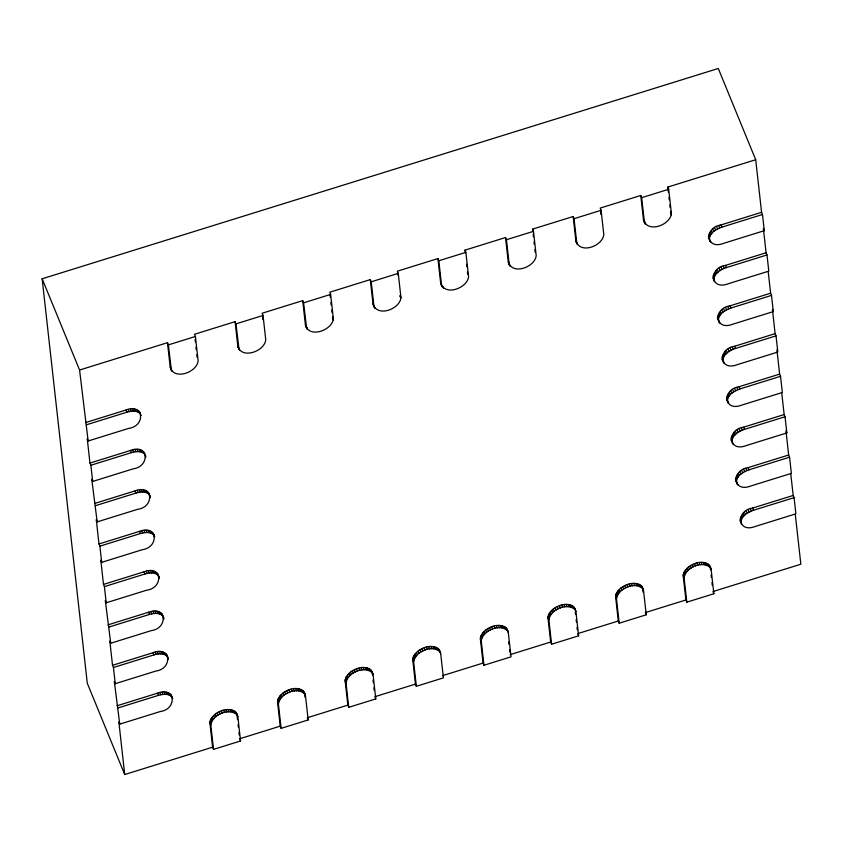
<?xml version="1.0" encoding="UTF-8"?>
<svg xmlns="http://www.w3.org/2000/svg" width="843" height="843" viewBox="0 0 843 843"><rect width="100%" height="100%" fill="white"/><g stroke="black" fill="none" stroke-linecap="round" stroke-linejoin="round"><path stroke-width="1.26" d="M209.907 722.915C210.834 711.323 234.291 702.809 237.852 716.698L240.561 740.965L213.521 749.385L212.615 747.183L209.907 722.915L210.813 725.117L213.521 749.385M210.813 725.117C212.151 714.432 230.023 706.992 237.526 715.422M277.516 701.882C278.453 690.291 301.91 681.787 305.472 695.675L308.18 719.943L281.13 728.352L280.224 726.15L277.516 701.882L278.422 704.084L281.13 728.352M278.422 704.084C279.76 693.399 297.632 685.96 305.134 694.4M85.449 422.617L126.007 410.004C144.258 402.87 145.628 426.158 128.716 428.381L88.146 440.994L79.579 370.035L167.472 342.69L170.181 366.958C173.742 380.846 197.199 372.343 198.126 360.751L195.418 336.483L194.522 334.281L235.081 321.668L237.789 345.936C241.351 359.824 264.807 351.32 265.745 339.718L263.037 315.451L262.131 313.248L302.7 300.635L305.408 324.903C308.97 338.791 332.427 330.287 333.354 318.686L330.646 294.418L329.739 292.226L370.309 279.602L371.215 281.804L373.923 306.072C379.603 316.789 399.961 308.506 400.962 297.663L398.254 273.385L397.359 271.193L437.928 258.569L438.824 260.772L441.532 285.039C447.211 295.756 467.58 287.474 468.582 276.63L465.873 252.363L464.967 250.16L505.537 237.536L506.443 239.739L509.151 264.007C514.831 274.723 535.189 266.451 536.19 255.598L533.482 231.33L532.586 229.127L573.156 216.514L574.051 218.706L576.76 242.984C582.439 253.69 602.798 245.418 603.809 234.565L601.101 210.297L600.195 208.095L640.764 195.481L641.671 197.683L644.379 221.951C650.058 232.657 670.417 224.386 671.418 213.532L668.71 189.264L667.814 187.072L755.707 159.727L718.278 68.473L42.15 278.78L87.293 683.273L124.722 774.527L212.615 747.183M345.135 680.849C346.062 669.258 369.519 660.754 373.08 674.642L375.788 698.91L348.739 707.319L347.843 705.127L345.135 680.849L346.03 683.051L348.739 707.319M346.03 683.051C347.379 672.377 365.251 664.927 372.743 673.367M400.035 296.852L400.067 295.461L400.962 297.663M412.743 659.827C413.671 648.225 437.127 639.721 440.689 653.61L443.397 677.877L416.358 686.286L415.451 684.095L412.743 659.827L413.65 662.018L416.358 686.286M413.65 662.018C414.988 651.344 432.859 643.904 440.362 652.334M480.362 638.794C481.29 627.192 504.746 618.688 508.308 632.577L511.016 656.845L483.966 665.264L483.071 663.062L480.362 638.794L481.258 640.996L483.966 665.264M481.258 640.996C482.596 630.311 500.479 622.872 507.971 631.302M547.971 617.761C548.898 606.17 572.355 597.666 575.917 611.544L578.625 635.822L551.585 644.231L550.679 642.029L547.971 617.761L548.877 619.963L551.585 644.231M548.877 619.963C550.216 609.278 568.087 601.839 575.59 610.269M615.59 596.728C616.518 585.137 639.974 576.633 643.536 590.521L646.244 614.789L619.194 623.198L618.298 620.996L615.59 596.728L616.486 598.93L619.194 623.198M616.486 598.93C617.824 588.245 635.706 580.806 643.198 589.246M683.199 575.706C684.126 564.104 707.583 555.6 711.144 569.489L713.852 593.757L686.813 602.165L685.907 599.974L683.199 575.706L684.105 577.898L686.813 602.165M684.105 577.898C685.443 567.223 703.315 559.784 710.818 568.214M92.667 481.448L90.865 465.262L89.959 463.07L130.528 450.447C148.768 443.313 150.138 466.601 133.236 468.824L92.667 481.448L91.761 479.245L97.177 521.891L137.746 509.277C154.659 507.054 153.278 483.766 135.038 490.9L94.469 503.513M106.207 602.787L104.406 586.612L103.499 584.41L144.069 571.796C162.309 564.662 163.679 587.95 146.777 590.174L106.207 602.787L105.312 600.595L110.728 643.241L151.287 630.617C168.2 628.404 166.83 605.105 148.579 612.239L108.02 624.863M115.238 683.694L113.436 667.508L112.53 665.306L153.099 652.693C171.34 645.559 172.71 668.847 155.807 671.07L115.238 683.694L114.332 681.492L119.748 724.137L160.318 711.524C177.23 709.3 175.86 686.012 157.609 693.146L117.04 705.76M761.577 212.31L762.472 214.512L764.285 230.687L723.715 243.311C705.475 250.445 704.105 227.146 721.007 224.933L761.577 212.31L755.707 159.727M709.922 241.288C707.34 234.122 716.192 229.011 721.914 227.125L762.472 214.512M766.087 252.763L766.993 254.965L768.795 271.14L728.226 283.754C709.985 290.888 708.615 267.6 725.517 265.376L766.087 252.763L763.379 228.495L764.285 230.687M714.442 281.731C711.85 274.565 720.712 269.454 726.424 267.579L766.993 254.965M770.607 293.206L771.503 295.408L773.316 311.594L732.746 324.207C714.506 331.341 713.125 308.053 730.038 305.83L770.607 293.206L768.184 271.499M718.953 322.184C716.371 315.019 725.222 309.908 730.934 308.032L771.503 295.408M775.117 333.659L776.024 335.862L777.826 352.037L737.256 364.661C719.016 371.795 717.646 348.496 734.548 346.273L775.117 333.659L772.557 310.667M723.463 362.627C720.881 355.461 729.732 350.361 735.454 348.475L776.024 335.862M779.627 374.113L780.534 376.305L782.336 392.49L741.777 405.104C723.526 412.238 722.156 388.95 739.069 386.726L779.627 374.113L776.919 349.834M727.983 403.08C725.401 395.915 734.253 390.804 739.964 388.929L780.534 376.305M784.148 414.556L785.044 416.758L786.856 432.933L746.287 445.557C728.046 452.691 726.677 429.393 743.579 427.18L784.148 414.556L781.724 392.838M732.493 443.523C729.912 436.368 738.763 431.258 744.485 429.372L785.044 416.758M788.658 455.009L789.564 457.201L791.366 473.387L750.797 486C732.556 493.134 731.187 469.846 748.089 467.623L788.658 455.009L786.097 432.016M737.014 483.977C734.422 476.811 743.284 471.701 748.995 469.825L789.564 457.201M793.179 495.452L794.074 497.655L795.887 513.83L755.317 526.453C737.077 533.587 735.697 510.289 752.609 508.076L793.179 495.452L790.755 473.745M741.524 524.43C738.942 517.265 747.794 512.154 753.505 510.268L794.074 497.655M171.414 370.435L168.379 344.892L195.418 336.483M239.033 349.402L235.987 323.86L263.037 315.451M306.641 328.38L303.596 302.827L330.646 294.418M371.215 281.804L398.254 273.385M438.824 260.772L465.873 252.363M506.443 239.739L533.482 231.33M574.051 218.706L601.101 210.297M641.671 197.683L668.71 189.264M86.344 424.819L126.914 412.195C131.529 410.826 138.979 409.961 141.224 415.43M90.865 465.262L131.424 452.649C136.05 451.268 143.489 450.415 145.734 455.873M95.375 505.716L135.944 493.092C140.56 491.722 148.01 490.858 150.244 496.327M101.697 562.344L99.885 546.159L98.989 543.967L139.559 531.343C157.947 524.188 159.137 547.455 142.267 549.72L101.697 562.344L100.791 560.142L103.499 584.41M99.885 546.159L140.454 533.545C145.08 532.175 152.52 531.311 154.764 536.77M104.406 586.612L144.975 573.988C149.59 572.618 157.04 571.765 159.274 577.223M108.916 627.066L149.485 614.442C154.1 613.072 161.55 612.208 163.795 617.677M113.436 667.508L153.995 654.895C158.621 653.515 166.06 652.661 168.305 658.12M117.946 707.962L158.516 695.338C163.131 693.968 170.581 693.104 172.815 698.573M280.224 726.15L239.665 738.774L240.561 740.965M347.843 705.127L307.274 717.741L308.18 719.943M415.451 684.095L374.882 696.708L375.788 698.91M442.501 675.675L483.071 663.062M510.11 654.653L550.679 642.029M618.298 620.996L577.729 633.62L578.625 635.822M685.907 599.974L645.338 612.587L646.244 614.789M640.764 195.481L643.472 219.749L645.527 223.089M305.735 326.178L307.463 328.243M714.4 280.571L713.02 278.327M727.952 401.921L726.561 399.677M741.492 523.261L740.112 521.027M573.156 216.514L575.864 240.782L576.886 243.184M505.537 237.536L508.245 261.815L510.173 266.409M437.928 258.569L440.636 282.837L442.564 287.442M370.309 279.602L373.017 303.87L374.945 308.464M238.126 347.211L239.718 350.53M170.518 368.233L172.109 371.563M708.51 237.884L710.786 242.32M717.541 318.78L718.057 319.982M722.051 359.223L722.567 360.435M731.081 440.13L731.598 441.332M735.591 480.573L737.878 485.01M139.801 412.027L140.317 413.228M144.311 452.47L145.881 457.212M148.832 492.923L150.391 497.665M157.862 573.82L159.422 578.561M162.372 614.273L163.942 619.004M166.893 654.716L168.452 659.458M171.403 695.169L172.067 697.709M772.409 309.392L773.316 311.594M721.007 224.933L721.914 227.125M718.794 225.734L719.701 227.937M716.666 226.735L717.572 228.938M714.685 227.905L715.581 230.107M712.893 229.222L713.789 231.414M711.344 230.634L712.251 232.837M725.517 265.376L726.424 267.579M710.091 232.12L710.997 234.312M723.305 266.177L724.211 268.38M709.163 233.627L710.069 235.819M708.584 235.113L709.479 237.315M721.176 267.189L722.082 269.381M708.362 236.546L709.258 238.748M785.95 430.741L786.856 432.933M719.195 268.359L720.101 270.55M717.404 269.665L718.31 271.868M715.865 271.088L716.761 273.28M730.038 305.83L730.934 308.032M714.611 272.563L715.507 274.765M727.825 306.631L728.721 308.833M713.673 274.07L714.579 276.272M713.094 275.566L714 277.758M725.697 307.632L726.592 309.834M712.872 276.989L713.779 279.191M723.705 308.801L724.611 311.004M721.924 310.119L722.82 312.321M720.375 311.531L721.281 313.733M734.548 346.273L735.454 348.475M719.121 313.016L720.027 315.219M732.335 347.084L733.241 349.276M718.194 314.523L719.09 316.715M717.604 316.009L718.51 318.211M730.207 348.085L731.113 350.277M718.921 321.025L719.817 323.217M717.393 317.442L718.289 319.645M728.226 349.255L729.121 351.457M670.522 211.34L671.418 213.532M670.48 212.731L671.386 214.923M726.434 350.572L727.34 352.764M724.896 351.984L725.791 354.186M739.069 386.726L739.964 388.929M723.642 353.459L724.537 355.662M736.856 387.527L737.751 389.729M722.704 354.966L723.61 357.169M722.124 356.463L723.02 358.654M734.727 388.528L735.623 390.731M721.903 357.896L722.809 360.087M723.431 361.468L724.337 363.67M732.736 389.708L733.642 391.9M730.944 391.015L731.85 393.217M729.406 392.427L730.312 394.629M743.579 427.18L744.485 429.372M728.152 393.913L729.058 396.115M741.366 427.981L742.272 430.172M727.224 395.42L728.12 397.622M726.634 396.905L727.541 399.108M739.237 428.982L740.143 431.173M726.413 398.339L727.319 400.541M737.256 430.151L738.152 432.354M735.465 431.468L736.36 433.66M733.926 432.88L734.822 435.083M748.089 467.623L748.995 469.825M732.672 434.366L733.568 436.558M745.876 468.423L746.782 470.626M643.472 219.749L644.379 221.951M644.495 222.152L645.401 224.343M643.81 221.024L644.705 223.226M731.735 435.863L732.641 438.065M731.155 437.359L732.051 439.551M743.747 469.425L744.654 471.627M730.934 438.792L731.829 440.984M732.462 442.364L733.368 444.567M741.766 470.605L742.672 472.797M739.975 471.911L740.881 474.114M738.436 473.334L739.343 475.526M752.609 508.076L753.505 510.268M737.182 474.809L738.089 477.012M750.396 508.877L751.292 511.079M736.255 476.316L737.151 478.518M735.665 477.802L736.571 480.004M748.268 509.878L749.164 512.08M735.444 479.235L736.35 481.437M746.276 511.048L747.183 513.25M744.495 512.365L745.391 514.557M742.946 513.777L743.853 515.979M741.692 515.263L742.599 517.454M740.765 516.77L741.661 518.961M740.175 518.255L741.081 520.458M739.964 519.688L740.86 521.891M709.216 564.894L710.122 567.086M709.911 566.011L711.144 569.489M575.864 240.782L576.76 242.984M576.19 242.057L577.097 244.249M708.183 563.946L709.089 566.148M706.834 563.208L707.741 565.411M705.212 562.692L706.118 564.894M703.357 562.418L704.263 564.62M701.323 562.397L702.23 564.599M713.852 593.757L712.957 591.554L800.85 564.22L795.265 514.198M699.163 562.618L700.069 564.821M696.94 563.082L697.835 565.284M694.706 563.777L695.612 565.98M692.524 564.684L693.431 566.886M690.459 565.779L691.365 567.971M688.573 567.023L689.469 569.225M686.897 568.393L687.804 570.595M685.496 569.847L686.402 572.049M684.4 571.343L685.306 573.546M683.641 572.85L684.537 575.042M683.23 574.315L684.137 576.507M641.607 585.917L642.503 588.119M643.536 590.521L642.303 587.044M508.245 261.815L509.151 264.007M508.582 263.09L509.478 265.282M640.575 584.979L641.47 587.171M639.226 584.241L640.122 586.433M637.603 583.725L638.509 585.927M635.748 583.451L636.655 585.653M633.715 583.43L634.61 585.622M631.555 583.651L632.45 585.853M629.321 584.115L630.227 586.317M627.087 584.81L627.993 587.013M624.916 585.716L625.812 587.919M622.851 586.802L623.746 589.004M620.954 588.056L621.86 590.248M619.289 589.426L620.185 591.617M617.887 590.88L618.783 593.072M616.781 592.376L617.687 594.578M616.022 593.872L616.928 596.075M615.622 595.348L616.528 597.539M442.691 286.188L443.597 288.38M573.988 606.949L574.894 609.152M575.917 611.544L574.684 608.077M440.636 282.837L441.532 285.039M440.963 284.112L441.869 286.314M572.955 606.012L573.862 608.203M571.607 605.263L572.513 607.466M569.994 604.758L570.89 606.949M568.14 604.484L569.036 606.686M566.096 604.463L567.002 606.654M563.935 604.684L564.842 606.876M561.712 605.148L562.618 607.35M559.478 605.843L560.384 608.035M557.297 606.749L558.203 608.941M555.231 607.835L556.138 610.037M553.345 609.078L554.241 611.28M551.67 610.448L552.576 612.65M550.268 611.902L551.174 614.104M549.172 613.409L550.079 615.601M548.414 614.905L549.309 617.108M548.013 616.37L548.909 618.572M506.38 627.982L507.286 630.185M508.308 632.577L507.075 629.11M373.017 303.87L373.923 306.072M373.354 305.145L374.25 307.347M505.347 627.034L506.243 629.236M503.998 626.296L504.904 628.499M502.375 625.791L503.282 627.982M500.521 625.517L501.427 627.708M498.487 625.485L499.393 627.687M496.327 625.706L497.233 627.909M494.103 626.18L494.999 628.372M491.869 626.876L492.765 629.068M489.688 627.772L490.584 629.974M487.623 628.867L488.529 631.07M485.726 630.111L486.632 632.313M484.061 631.481L484.957 633.683M482.66 632.935L483.555 635.137M481.564 634.431L482.459 636.634M480.795 635.938L481.701 638.14M480.394 637.403L481.3 639.605M332.448 316.494L333.354 318.686M332.416 317.874L333.322 320.077M302.7 300.635L303.596 302.827M438.76 649.015L439.667 651.207M440.689 653.61L439.456 650.132M305.408 324.903L306.304 327.105M306.43 327.305L307.337 329.497M437.728 648.067L438.634 650.269M436.389 647.329L437.285 649.531M434.767 646.813L435.662 649.015M432.912 646.539L433.808 648.741M430.878 646.518L431.774 648.72M428.718 646.739L429.614 648.941M426.484 647.203L427.39 649.405M424.25 647.898L425.157 650.101M422.069 648.804L422.975 651.007M420.014 649.9L420.91 652.092M418.117 651.144L419.024 653.346M416.442 652.514L417.348 654.716M415.041 653.968L415.947 656.17M413.945 655.464L414.851 657.666M413.186 656.971L414.092 659.163M412.785 658.436L413.681 660.627M235.081 321.668L235.987 323.86M371.152 670.037L372.058 672.24M371.847 671.165L373.08 674.642M237.789 345.936L238.695 348.127M370.119 669.1L371.025 671.291M368.77 668.362L369.677 670.554M367.148 667.846L368.054 670.048M365.293 667.572L366.199 669.774M363.259 667.551L364.165 669.742M361.099 667.772L362.005 669.974M358.876 668.236L359.771 670.438M356.642 668.931L357.537 671.133M354.46 669.837L355.367 672.04M352.395 670.923L353.301 673.125M350.509 672.177L351.405 674.368M348.833 673.546L349.74 675.738M347.432 675.001L348.328 677.192M346.336 676.497L347.232 678.699M345.577 677.993L346.473 680.196M345.166 679.469L346.073 681.66M167.472 342.69L168.379 344.892M303.543 691.07L304.439 693.273M304.228 692.198L305.472 695.675M170.181 366.958L171.087 369.16M302.511 690.132L303.406 692.324M301.162 689.395L302.057 691.587M299.539 688.879L300.435 691.081M297.684 688.605L298.591 690.807M295.651 688.583L296.546 690.775M293.49 688.805L294.386 690.997M291.256 689.268L292.163 691.471M289.023 689.964L289.929 692.166M286.852 690.87L287.748 693.062M284.786 691.955L285.682 694.158M282.89 693.209L283.796 695.401M281.225 694.579L282.12 696.771M279.813 696.023L280.719 698.225M278.717 697.53L279.623 699.722M277.958 699.026L278.864 701.228M277.558 700.491L278.453 702.693M138.937 410.984L139.833 413.186M137.746 410.141L138.642 412.343M136.25 409.519L137.156 411.711M134.511 409.118L135.407 411.321M132.551 408.971L133.457 411.173M130.454 409.076L131.35 411.268M128.252 409.413L129.148 411.616M143.447 451.437L144.353 453.639M126.007 410.004L126.914 412.195M142.256 450.594L143.162 452.786M140.77 449.962L141.666 452.164M139.021 449.572L139.927 451.774M137.072 449.424L137.967 451.616M134.964 449.519L135.871 451.722M132.762 449.867L133.668 452.069M147.968 491.88L148.863 494.082M130.528 450.447L131.424 452.649M146.766 491.037L147.673 493.239M145.281 490.415L146.187 492.607M236.62 713.231L237.852 716.698M235.924 712.103L236.83 714.306M234.891 711.155L235.798 713.357M143.531 490.015L144.438 492.217M233.543 710.417L234.449 712.62M141.582 489.867L142.488 492.07M231.92 709.911L232.826 712.103M230.076 709.637L230.971 711.829M139.485 489.973L140.381 492.164M228.031 709.606L228.938 711.808M137.283 490.31L138.178 492.512M225.871 709.838L226.778 712.029M153.342 533.377L154.248 535.568M152.478 532.333L153.384 534.536M135.038 490.9L135.944 493.092M151.287 531.49L152.183 533.693M223.648 710.301L224.544 712.493M149.791 530.858L150.697 533.061M148.052 530.468L148.948 532.671M221.414 710.997L222.31 713.189M146.102 530.321L146.998 532.513M42.15 278.78L79.579 370.035M219.233 711.903L220.139 714.095M143.995 530.416L144.901 532.618M217.167 712.988L218.074 715.191M141.793 530.763L142.699 532.966M215.281 714.232L216.177 716.434M156.998 572.787L157.894 574.979M139.559 531.343L140.454 533.545M155.797 571.944L156.703 574.136M154.311 571.312L155.207 573.514M213.606 715.602L214.512 717.804M152.562 570.922L153.468 573.114M212.204 717.056L213.11 719.258M150.612 570.764L151.519 572.966M211.108 718.552L212.004 720.754M210.35 720.059L211.245 722.261M148.505 570.869L149.411 573.061M209.939 721.524L210.845 723.726M146.303 571.217L147.209 573.409M161.508 613.23L162.414 615.432M144.069 571.796L144.975 573.988M160.318 612.387L161.213 614.589M158.821 611.755L159.727 613.957M88.146 440.994L87.25 438.792L89.959 463.07M157.083 611.365L157.978 613.567M155.123 611.217L156.029 613.419M153.026 611.312L153.921 613.514M150.823 611.66L151.719 613.862M166.018 653.683L166.925 655.875M148.579 612.239L149.485 614.442M164.828 652.84L165.734 655.032M163.342 652.208L164.237 654.41M161.593 651.818L162.499 654.01M159.643 651.671L160.539 653.862M157.536 651.765L158.442 653.968M155.333 652.113L156.24 654.305M170.539 694.126L171.435 696.329M153.099 652.693L153.995 654.895M169.338 693.283L170.244 695.486M167.852 692.661L168.758 694.853M97.177 521.891L96.281 519.699L98.989 543.967M166.113 692.261L167.009 694.463M164.153 692.114L165.059 694.316M162.056 692.219L162.952 694.411M159.854 692.556L160.75 694.758M157.609 693.146L158.516 695.338M110.728 643.241L109.822 641.038L112.53 665.306M119.748 724.137L118.852 721.935L124.722 774.527M667.814 187.072L668.383 192.183M668.952 197.283L669.237 199.844M669.806 204.954L670.09 207.504M710.249 567.286L710.533 569.847M711.102 574.958L711.387 577.508M711.956 582.618L712.24 585.168M600.627 211.93L600.911 214.491M642.777 589.594L643.061 592.155M532.586 229.127L532.871 231.688M533.155 234.238L533.44 236.788M534.009 241.899L534.293 244.459M534.862 249.57L535.147 252.12M575.305 611.902L575.59 614.463M576.159 619.573L576.443 622.123M577.012 627.234L577.297 629.784M464.967 250.16L465.252 252.71M466.537 264.207L466.822 266.767M467.391 271.878L467.675 274.428M508.687 641.871L508.972 644.431M509.541 649.542L509.825 652.092M397.496 272.468L397.78 275.018M330.024 294.776L330.319 297.326M330.888 302.437L331.173 304.997M331.742 310.108L332.026 312.658M372.174 672.44L372.469 675.001M373.038 680.101L373.323 682.661M373.892 687.772L374.176 690.322M262.563 317.084L262.847 319.634M304.565 693.473L304.997 697.309M195.091 339.392L195.376 341.942M195.945 347.053L196.229 349.613M196.798 354.724L197.083 357.274M236.957 714.506L237.526 719.606M238.095 724.717L238.379 727.277M238.948 732.388L239.233 734.938M153.858 534.578L154.006 535.916"/></g></svg>
